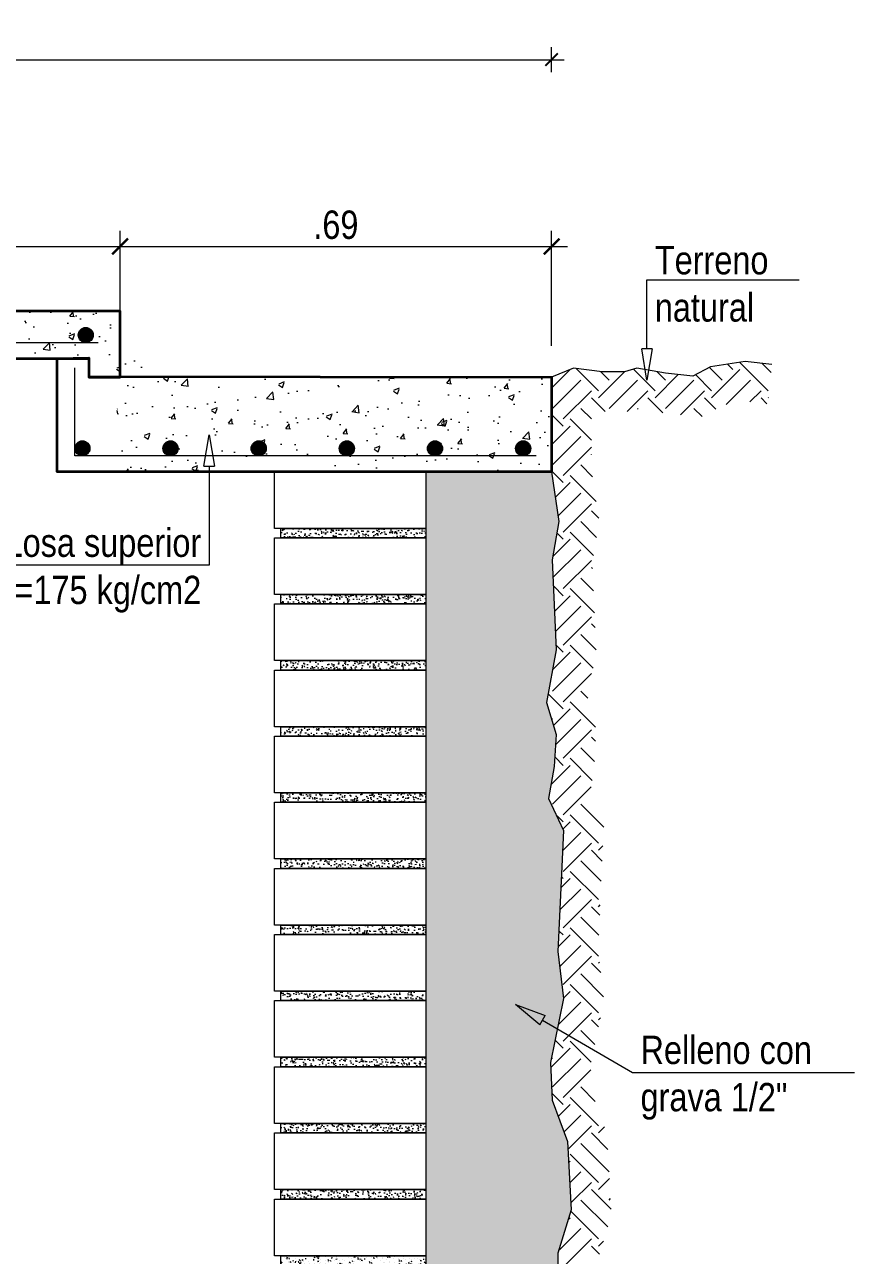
# Model space of a CAD drawing. Header units: metres. Extents: x 0 to 1843, y 1434 to 1492.
# Drawn here: x 1804.178 to 1805.496, y 1480.23 to 1482.184 of the extents above; entities that cross this region are included whole.
import ezdxf
from ezdxf import colors
from ezdxf.entities.mleader import LeaderData, LeaderLine
from ezdxf.math import Vec2, Vec3

# ---------------------------------------------------------------- set-up
doc = ezdxf.new("R2010")
doc.units = ezdxf.units.M
doc.header["$LTSCALE"] = 0.005
for name, color, linetype, lineweight in [('-Acero', 152, 'Continuous', 9), ('-Achurado', 251, 'Continuous', 5), ('-Acotado', 251, 'Continuous', 5), ('-Corte', 7, 'Continuous', 35), ('-Ladrillo', 34, 'Continuous', 9), ('-Terreno', 26, 'Continuous', 5), ('-Vista', 148, 'Continuous', 9)]:
    doc.layers.add(name, color=color, linetype=linetype, lineweight=lineweight)
doc.layers.add('A_50_CotasExter', color=7, linetype='Continuous')
doc.styles.add('-Arial Narrow', font='ARIALN.TTF')
doc.dimstyles.new('Esc 1_20n', dxfattribs={"dimscale": 0.02, "dimtxt": 2, "dimasz": 1, "dimexe": 1, "dimexo": 1, "dimgap": 0.45, "dimtad": 1, "dimtoh": 1, "dimzin": 3, "dimdsep": 46, "dimtxsty": '-Arial Narrow', "dimblk": 'ARCHTICK', "dimcen": 1, "dimdle": 1, "dimclrd": 7, "dimclre": 7, "dimclrt": 7, "dimadec": 0, "dimazin": 0, "dimtfac": 1, "dimtix": 1, "dimtmove": 1, "dimatfit": 2, "dimldrblk": 'ARCHTICK', "dimfxl": 1, "dimfxlon": 1, "dimtolj": 2, "dimlwd": 5, "dimlwe": 5, "dimarcsym": 0})
doc.dimstyles.new('Esc 1_25', dxfattribs={"dimscale": 0.025, "dimtxt": 1.8, "dimasz": 1, "dimexe": 1, "dimexo": 2, "dimgap": 0.45, "dimtad": 2, "dimtih": 1, "dimtoh": 1, "dimzin": 4, "dimdsep": 46, "dimtxsty": '-Arial Narrow', "dimblk": 'ARCHTICK', "dimcen": 1, "dimdle": 1, "dimclrd": 256, "dimclre": 256, "dimclrt": 7, "dimadec": 0, "dimazin": 0, "dimtfac": 1, "dimtix": 1, "dimtmove": 1, "dimatfit": 2, "dimldrblk": 'ARCHTICK', "dimfxl": 1, "dimtolj": 2, "dimlwd": 5, "dimlwe": 0, "dimarcsym": 0})

# ---------------------------------------------------------------- blocks, each defined once
blk = doc.blocks.new('*U403')
at = {"layer": '-Acero', "ltscale": 3}
blk.add_hatch(color=256, dxfattribs=at).paths.add_polyline_path([(0, 0.012, -1), (0, -0.012, -1)])
blk.add_circle((0, 0), 0.012, dxfattribs=at)
blk = doc.blocks.new('*U404')
at = {"layer": '-Acotado', "color": 0, "linetype": 'ByBlock', "lineweight": -2, "transparency": 16777216}
for p in [(0, 0), (0.14, 0), (0.28, 0), (0.42, 0), (0.56, 0), (0.7, 0)]:
    blk.add_blockref('*U403', p, dxfattribs=at)
blk = doc.blocks.new('*U399')
at = {"layer": '-Achurado', "ltscale": 0.009}
h = blk.add_hatch(dxfattribs=at)
h.set_pattern_fill('AR-CONC', color=256, scale=0.0001, angle=-90)
h.set_pattern_definition([(320, (-3034.088478, 151.044606), (-0.001593908554, -0.0182184669), [0.001905, -0.020955]), (265, (-3034.088478, 151.044606), (0.01910568452, 0.00352434214), [0.001524, -0.01676405842]), (10.4514447, (-3034.088611, 151.043088), (0.01751177519, -0.01469412471), [0.00161900088, -0.01780902446]), (316.1842, (-3034.083398, 151.044606), (-0.0042042328, -0.02710790409), [0.0028575, -0.0314325]), (6.6355576, (-3034.083748, 151.042347), (0.02474261246, -0.0237404134), [0.00242850231, -0.02671356082]), (261.1841512, (-3034.083398, 151.044606), (0.02474261246, -0.0237404134), [0.0022859967, -0.0251459732]), (291, (-3034.084668, 151.042066), (-0.01022651982, -0.01516143913), [0.001905, -0.020955]), (236, (-3034.084668, 151.042066), (0.01841879661, -0.00618020283), [0.001524, -0.016764]), (341.451445, (-3034.08552, 151.040803), (0.00819227689, -0.02134164193), [0.00161900088, -0.01780899376]), (307.5, (-3034.088478, 151.044606), (0.008455503887, -0.000308860325), [0, -0.0165608, 0, -0.017018, 0, -0.0168275]), (277.5, (-3034.088478, 151.044606), (0.010018057482, -0.00668196625), [0, -0.0097028, 0, -0.0161798, 0, -0.0064135]), (237.5, (-3034.088478, 151.05027), (-0.0005728744, -0.013559059517), [0, -0.00635, 0, -0.019812, 0, -0.026289]), (227.5, (-3034.088478, 151.05281), (0.002542649103, -0.01481291814), [0, -0.008255, 0, -0.0131572, 0, -0.018669])])
h.paths.add_polyline_path([(0.12, -0.0375), (0.12, -0.0525), (-0.11, -0.0525), (-0.11, -0.0375)])
at = {"layer": '-Ladrillo', "lineweight": 5}
for points in [[(-0.12, -0.0375), (-0.12, 0.0525), (0.12, 0.0525), (0.12, -0.0375)], [(0.12, -0.0375), (0.12, -0.0525), (-0.11, -0.0525), (-0.11, -0.0375)]]:
    blk.add_lwpolyline(points, close=True, dxfattribs=at)
blk = doc.blocks.new('*U400')
at = {"layer": '-Acotado', "color": 0, "linetype": 'ByBlock', "lineweight": -2, "transparency": 16777216}
for p in [(0, 1.785), (0, 1.68), (0, 1.575), (0, 1.47), (0, 1.365), (0, 1.26), (0, 1.155), (0, 1.05), (0, 0.945), (0, 0.84), (0, 0.735), (0, 0.63), (0, 0.525), (0, 0.42), (0, 0.315), (0, 0.21), (0, 0.105), (0, 0)]:
    blk.add_blockref('*U399', p, dxfattribs=at)
blk = doc.blocks.new('_ClosedBlank')
at = {"color": 0, "linetype": 'ByBlock', "lineweight": -2}
for p, q in [((-1, 0.167), (0, 0)), ((-1, 0.167), (-1, -0.167)), ((0, 0), (-1, -0.167))]:
    blk.add_line(p, q, dxfattribs=at)
blk = doc.blocks.new('_ArchTick')
at = {"color": 0, "linetype": 'ByBlock', "const_width": 0.15}
blk.add_lwpolyline([(-0.5, -0.5), (0.5, 0.5)], dxfattribs=at)
blk = doc.blocks.new('*D409')
at = {"layer": '-Acotado', "lineweight": 0, "transparency": 16777216}
for p, q in [((1804.3296, 1481.6754), (1804.3296, 1481.8571)), ((1805.0148, 1481.6744), (1805.0148, 1481.8571))]:
    blk.add_line(p, q, dxfattribs=at)
at = {"layer": '-Acotado', "lineweight": 5, "transparency": 16777216}
blk.add_line((1804.3046, 1481.8321), (1805.0398, 1481.8321), dxfattribs=at)
at = {"layer": 'Defpoints', "color": 0, "transparency": 16777216}
for p in [(1805.0148, 1481.8321), (1804.3296, 1481.6254), (1805.0148, 1481.6244)]:
    blk.add_point(p, dxfattribs=at)
at = {"layer": '-Acotado', "lineweight": 5, "transparency": 16777216, "xscale": 0.025, "yscale": 0.025, "zscale": 0.025, "rotation": 180}
blk.add_blockref('_ArchTick', (1804.3296, 1481.8321), dxfattribs=at)
at = {"layer": '-Acotado', "lineweight": 5, "transparency": 16777216, "xscale": 0.025, "yscale": 0.025, "zscale": 0.025}
blk.add_blockref('_ArchTick', (1805.0148, 1481.8321), dxfattribs=at)
at = {"layer": '-Acotado', "color": 7, "transparency": 16777216, "insert": (1804.6722, 1481.8663), "char_height": 0.045, "attachment_point": 5, "style": '-Arial Narrow'}
blk.add_mtext('\\A2;.69', dxfattribs=at)
blk = doc.blocks.new('*D417')
at = {"layer": '-Acotado', "lineweight": 0, "transparency": 16777216}
for p, q in [((1803.6296, 1481.6744), (1803.6296, 1481.8571)), ((1804.3296, 1481.6754), (1804.3296, 1481.8571))]:
    blk.add_line(p, q, dxfattribs=at)
at = {"layer": '-Acotado', "lineweight": 5, "transparency": 16777216}
blk.add_line((1803.6046, 1481.8321), (1804.3546, 1481.8321), dxfattribs=at)
at = {"layer": 'Defpoints', "color": 0, "transparency": 16777216}
for p in [(1804.3296, 1481.8321), (1803.6296, 1481.6244), (1804.3296, 1481.6254)]:
    blk.add_point(p, dxfattribs=at)
at = {"layer": '-Acotado', "lineweight": 5, "transparency": 16777216, "xscale": 0.025, "yscale": 0.025, "zscale": 0.025, "rotation": 180}
blk.add_blockref('_ArchTick', (1803.6296, 1481.8321), dxfattribs=at)
at = {"layer": '-Acotado', "lineweight": 5, "transparency": 16777216, "xscale": 0.025, "yscale": 0.025, "zscale": 0.025}
blk.add_blockref('_ArchTick', (1804.3296, 1481.8321), dxfattribs=at)
at = {"layer": '-Acotado', "color": 7, "transparency": 16777216, "insert": (1803.9796, 1481.8663), "char_height": 0.045, "attachment_point": 5, "style": '-Arial Narrow'}
blk.add_mtext('\\A2;.70', dxfattribs=at)
blk = doc.blocks.new('*D424')
at = {"layer": 'A_50_CotasExter', "color": 7, "lineweight": 5, "ltscale": 0.005, "transparency": 16777216}
for p, q in [((1802.9348, 1482.1087), (1802.9348, 1482.1487)), ((1805.0148, 1482.1087), (1805.0148, 1482.1487)), ((1802.9148, 1482.1287), (1805.0348, 1482.1287))]:
    blk.add_line(p, q, dxfattribs=at)
at = {"layer": 'Defpoints', "color": 0, "ltscale": 0.005, "transparency": 16777216}
for p in [(1805.0148, 1482.1287), (1805.0148, 1481.8802), (1802.9348, 1481.7422)]:
    blk.add_point(p, dxfattribs=at)
at = {"layer": 'A_50_CotasExter', "color": 7, "lineweight": 5, "ltscale": 0.005, "transparency": 16777216, "xscale": 0.02, "yscale": 0.02, "zscale": 0.02, "rotation": 180}
blk.add_blockref('_ArchTick', (1802.9348, 1482.1287), dxfattribs=at)
at = {"layer": 'A_50_CotasExter', "color": 7, "lineweight": 5, "ltscale": 0.005, "transparency": 16777216, "xscale": 0.02, "yscale": 0.02, "zscale": 0.02}
blk.add_blockref('_ArchTick', (1805.0148, 1482.1287), dxfattribs=at)
at = {"layer": 'A_50_CotasExter', "color": 7, "ltscale": 0.005, "transparency": 16777216, "insert": (1803.9748, 1482.1581), "char_height": 0.04, "attachment_point": 5, "style": '-Arial Narrow'}
blk.add_mtext('\\A2;2.08', dxfattribs=at)

msp = doc.modelspace()

# ---------------------------------------------------------------- hatches: boundary and pattern name
at = {"layer": '-Acero', "ltscale": 3}
msp.add_hatch(color=256, dxfattribs=at).paths.add_polyline_path([(1804.275, 1481.70342, 1), (1804.275, 1481.67942, 1)])
at = {"layer": '-Achurado'}
h = msp.add_hatch(dxfattribs=at)
h.set_pattern_fill('AR-CONC', color=256, scale=0.0005)
h.set_pattern_definition([(50, (222.79158, -4.57358), (0.0910923345, -0.0079695428), [0.009525, -0.104775]), (355, (222.79158, -4.57358), (-0.0176217107, 0.0955284226), [0.00762, -0.083820292]), (100.4514447, (222.79917, -4.57424), (0.0734706235, 0.087558876), [0.0080950044, -0.0890451223]), (46.1842, (222.79158, -4.54818), (0.1355395204, -0.021021164), [0.0142875, -0.1571625]), (96.6355576, (222.80287, -4.54993), (0.118702067, 0.123713062), [0.012142512, -0.133567804]), (351.184151, (222.79158, -4.54818), (0.118702067, 0.123713062), [0.0114299835, -0.125729866]), (21, (222.80428, -4.55453), (0.0758071956, -0.051132599), [0.009525, -0.104775]), (326, (222.80428, -4.55453), (0.030901014, 0.092093983), [0.00762, -0.08382]), (71.451445, (222.810595, -4.55879), (0.1067082096, 0.0409613844), [0.0080950044, -0.0890449688]), (37.5, (222.791577, -4.57358), (0.00154430163, 0.04227751944), [0, -0.082804, 0, -0.08509, 0, -0.0841375]), (7.5, (222.791577, -4.57358), (0.0334098313, 0.0500902874), [0, -0.048514, 0, -0.080899, 0, -0.0320675]), (327.5, (222.763256, -4.57358), (0.0677952976, -0.002864372), [0, -0.03175, 0, -0.09906, 0, -0.131445]), (317.5, (222.750556, -4.57358), (0.0740645907, 0.0127132455), [0, -0.041275, 0, -0.065786, 0, -0.093345])])
h.paths.add_polyline_path([(1803.62964, 1481.72942), (1803.62964, 1481.62442), (1803.67964, 1481.62442), (1803.67964, 1481.65442), (1804.27964, 1481.65442), (1804.27964, 1481.62442), (1804.32964, 1481.62442), (1804.32964, 1481.72942)])
h = msp.add_hatch(dxfattribs=at)
h.set_pattern_fill('AR-CONC', color=256, scale=0.0005)
h.set_pattern_definition([(50, (191.133016, 10.83024), (0.0910923345, -0.0079695428), [0.009525, -0.104775]), (355, (191.13302, 10.83024), (-0.0176217107, 0.0955284226), [0.00762, -0.083820292]), (100.4514447, (191.14061, 10.82957), (0.0734706235, 0.087558876), [0.0080950044, -0.0890451223]), (46.1842, (191.13302, 10.85564), (0.1355395204, -0.021021164), [0.0142875, -0.1571625]), (96.6355576, (191.14431, 10.85389), (0.118702067, 0.123713062), [0.012142512, -0.133567804]), (351.184151, (191.13302, 10.85564), (0.118702067, 0.123713062), [0.0114299835, -0.125729866]), (21, (191.145716, 10.84929), (0.0758071956, -0.051132599), [0.009525, -0.104775]), (326, (191.14572, 10.84929), (0.030901014, 0.092093983), [0.00762, -0.08382]), (71.451445, (191.15203, 10.84503), (0.1067082096, 0.0409613844), [0.0080950044, -0.0890449688]), (37.5, (191.133016, 10.830238), (0.00154430163, 0.04227751944), [0, -0.082804, 0, -0.08509, 0, -0.0841375]), (7.5, (191.133016, 10.83024), (0.0334098313, 0.0500902874), [0, -0.048514, 0, -0.080899, 0, -0.0320675]), (327.5, (191.104695, 10.830238), (0.0677952976, -0.002864372), [0, -0.03175, 0, -0.09906, 0, -0.131445]), (317.5, (191.091995, 10.83024), (0.0740645907, 0.0127132455), [0, -0.041275, 0, -0.065786, 0, -0.093345])])
h.paths.add_polyline_path([(1804.3748, 1481.62442), (1805.0148, 1481.62442), (1805.0148, 1481.47442), (1804.3248, 1481.47442), (1804.3248, 1481.65442), (1804.3748, 1481.65442)])
at = {"layer": '-Achurado', "ltscale": 0.009}
h = msp.add_hatch(dxfattribs=at)
h.set_pattern_fill('HEX', color=256, scale=0.0025, angle=45)
h.set_pattern_definition([(45, (189.484695, 7.898047), (-0.00972141242, 0.00972141242), [0.0079375, -0.015875]), (165, (189.484695, 7.898047), (-0.00355828391, -0.013279696325), [0.0079375, -0.015875]), (105, (189.490308, 7.903659), (-0.013279696325, -0.00355828391), [0.0079375, -0.015875])])
h.paths.add_polyline_path([(1805.03415, 1480.63771), (1805.02518, 1480.71242), (1805.03105, 1480.83597), (1805.03404, 1480.90471), (1805.01011, 1480.95552), (1805.01909, 1481.00633), (1805.02208, 1481.05713), (1805.00712, 1481.10794), (1805.02208, 1481.19163), (1805.01604, 1481.33452), (1805.02657, 1481.3953), (1805.0148, 1481.47442), (1804.8148, 1481.47442), (1804.8148, 1481.38442), (1804.8148, 1481.36942), (1804.8148, 1481.27942), (1804.8148, 1481.26442), (1804.8148, 1481.17442), (1804.8148, 1481.15942), (1804.8148, 1481.06942), (1804.8148, 1481.05442), (1804.8148, 1480.96442), (1804.8148, 1480.94942), (1804.8148, 1480.85942), (1804.8148, 1480.84442), (1804.8148, 1480.75442), (1804.8148, 1480.73942), (1804.8148, 1480.64942), (1804.8148, 1480.63442), (1804.8148, 1480.54442), (1804.8148, 1480.52942), (1804.8148, 1480.43942), (1804.8148, 1480.42442), (1804.8148, 1480.33442), (1804.8148, 1480.31942), (1804.8148, 1480.22942), (1804.8148, 1480.21442), (1804.8148, 1480.12442), (1804.8148, 1480.10942), (1804.8148, 1480.01942), (1804.8148, 1480.00442), (1804.8148, 1479.91442), (1804.8148, 1479.89942), (1804.8148, 1479.80942), (1804.8148, 1479.79442), (1804.8148, 1479.70442), (1804.8148, 1479.68942), (1804.8148, 1479.59942), (1804.8148, 1478.87442), (1805.01544, 1478.87404), (1805.0148, 1479.58442), (1805.00437, 1479.6145), (1805.02531, 1479.68025), (1805.02531, 1479.72209), (1805.01036, 1479.78486), (1805.0283, 1479.8536), (1805.0043, 1479.97357), (1805.01028, 1480.03932), (1805.02523, 1480.0991), (1805.02224, 1480.14393), (1805.02523, 1480.19773), (1805.02523, 1480.23359), (1805.04617, 1480.30233), (1805.04013, 1480.41057), (1805.0162, 1480.47632), (1805.01321, 1480.53609)])

# ---------------------------------------------------------------- linework, layer by layer
at = {"layer": '-Acero', "ltscale": 3}
msp.add_line((1803.66712, 1481.67942), (1804.29453, 1481.67942), dxfattribs=at)
msp.add_lwpolyline([(1804.9905, 1481.49942), (1804.25757, 1481.49942), (1804.25757, 1481.63916)], dxfattribs=at)
msp.add_circle((1804.275, 1481.69142), 0.012, dxfattribs=at)
at = {"layer": '-Corte', "ltscale": 3}
msp.add_lwpolyline([(1803.62964, 1481.72942), (1803.62964, 1481.62442), (1803.67964, 1481.62442), (1803.67964, 1481.65442), (1804.27964, 1481.65442), (1804.27964, 1481.62442), (1804.32964, 1481.62442), (1804.32964, 1481.72942)], close=True, dxfattribs=at)
msp.add_lwpolyline([(1804.27981, 1481.62546), (1805.01447, 1481.62442), (1805.01447, 1481.47442), (1804.22964, 1481.47442), (1804.22964, 1481.65442), (1804.27981, 1481.65546), (1804.27981, 1481.62546)], dxfattribs=at)
at = {"layer": '-Terreno', "linetype": 'Continuous'}
for p, q in [((1805.30246, 1481.63672), (1805.29403, 1481.64515)), ((1805.35858, 1481.60304), (1805.31368, 1481.64795)), ((1805.36345, 1481.63186), (1805.34877, 1481.64653)), ((1805.01508, 1481.60753), (1805.04386, 1481.63631)), ((1805.08917, 1481.60304), (1805.05378, 1481.63844)), ((1805.08917, 1481.59182), (1805.13041, 1481.63306)), ((1805.10601, 1481.61988), (1805.0924, 1481.63349)), ((1805.17898, 1481.60304), (1805.14486, 1481.63716)), ((1805.17898, 1481.59182), (1805.21578, 1481.62863)), ((1805.19581, 1481.61988), (1805.18248, 1481.63322)), ((1805.26878, 1481.60304), (1805.24364, 1481.62818)), ((1805.28562, 1481.61988), (1805.26549, 1481.64001)), ((1805.26878, 1481.59182), (1805.31368, 1481.63672)), ((1805.01621, 1481.61988), (1805.01508, 1481.62101)), ((1805.01621, 1481.57498), (1805.06111, 1481.61988)), ((1805.03305, 1481.55814), (1805.07795, 1481.60304)), ((1805.10601, 1481.57498), (1805.15091, 1481.61988)), ((1805.13487, 1481.57016), (1805.16775, 1481.60304)), ((1805.19581, 1481.57498), (1805.24072, 1481.61988)), ((1805.21948, 1481.56497), (1805.25755, 1481.60304)), ((1805.29188, 1481.58124), (1805.33052, 1481.61988)), ((1805.32969, 1481.58537), (1805.34736, 1481.60304)), ((1805.0996, 1481.57016), (1805.07795, 1481.59182)), ((1805.19159, 1481.56798), (1805.16775, 1481.59182)), ((1805.27548, 1481.5739), (1805.25755, 1481.59182)), ((1805.35681, 1481.58236), (1805.34736, 1481.59182)), ((1805.35858, 1481.59182), (1805.35906, 1481.59229)), ((1805.03305, 1481.54692), (1805.01508, 1481.56489)), ((1805.07797, 1481.55812), (1805.06111, 1481.57498)), ((1805.15215, 1481.57375), (1805.15091, 1481.57498)), ((1805.25363, 1481.56207), (1805.24072, 1481.57498)), ((1805.01508, 1481.51772), (1805.04427, 1481.54692)), ((1805.07797, 1481.52444), (1805.04427, 1481.55814)), ((1805.01621, 1481.53008), (1805.01508, 1481.53121)), ((1805.01621, 1481.48518), (1805.06111, 1481.53008)), ((1805.03305, 1481.46834), (1805.07795, 1481.51324)), ((1805.07986, 1481.46643), (1805.06111, 1481.48518)), ((1805.07797, 1481.50199), (1805.07795, 1481.50202)), ((1805.03305, 1481.45712), (1805.01508, 1481.47508)), ((1805.08574, 1481.42687), (1805.04427, 1481.46834)), ((1805.02111, 1481.43395), (1805.04427, 1481.45712)), ((1805.02547, 1481.40463), (1805.06111, 1481.44028)), ((1805.03305, 1481.37854), (1805.07795, 1481.42344)), ((1805.08966, 1481.4005), (1805.07795, 1481.41221)), ((1805.08631, 1481.37018), (1805.06111, 1481.39538)), ((1805.01731, 1481.34035), (1805.04427, 1481.36731)), ((1805.03305, 1481.36731), (1805.02362, 1481.37674)), ((1805.08134, 1481.34147), (1805.04427, 1481.37854)), ((1805.01749, 1481.30685), (1805.06111, 1481.35048)), ((1805.03305, 1481.28874), (1805.07795, 1481.33364)), ((1805.07986, 1481.3205), (1805.07795, 1481.32241)), ((1805.03305, 1481.27751), (1805.01809, 1481.29246)), ((1805.08134, 1481.28534), (1805.06111, 1481.30557)), ((1805.01976, 1481.253), (1805.04427, 1481.27751)), ((1805.08283, 1481.25018), (1805.04427, 1481.28874)), ((1805.02113, 1481.22069), (1805.06111, 1481.26067)), ((1805.03305, 1481.19893), (1805.07795, 1481.24383)), ((1805.08382, 1481.22674), (1805.07795, 1481.23261)), ((1805.08531, 1481.19157), (1805.06111, 1481.21577)), ((1805.03305, 1481.18771), (1805.02206, 1481.1987)), ((1805.08098, 1481.16223), (1805.04427, 1481.19893)), ((1805.01672, 1481.16015), (1805.04427, 1481.18771)), ((1805.01621, 1481.12597), (1805.06111, 1481.17087)), ((1805.03305, 1481.10913), (1805.07795, 1481.15403)), ((1805.03305, 1481.09791), (1805.00975, 1481.1212)), ((1805.07247, 1481.11461), (1805.06111, 1481.12597)), ((1805.01808, 1481.07171), (1805.04427, 1481.09791)), ((1805.08446, 1481.06895), (1805.04427, 1481.10913)), ((1805.01621, 1481.08107), (1805.01496, 1481.08232)), ((1805.02142, 1481.04138), (1805.06111, 1481.08107)), ((1805.03305, 1481.01933), (1805.07795, 1481.06423)), ((1805.08284, 1481.01444), (1805.06111, 1481.03617)), ((1805.08471, 1481.04624), (1805.07795, 1481.053)), ((1805.03305, 1481.0081), (1805.02022, 1481.02093)), ((1805.07932, 1480.98428), (1805.04427, 1481.01933)), ((1805.01439, 1480.97822), (1805.04427, 1481.0081)), ((1805.01621, 1480.94636), (1805.06111, 1480.99127)), ((1805.03305, 1480.92953), (1805.0775, 1480.97398)), ((1805.0975, 1480.90998), (1805.06111, 1480.94636)), ((1805.03305, 1480.9183), (1805.02341, 1480.92794)), ((1805.03318, 1480.9072), (1805.04427, 1480.9183)), ((1805.08917, 1480.88462), (1805.04427, 1480.92953)), ((1805.03295, 1480.8733), (1805.06111, 1480.90146)), ((1805.03305, 1480.83972), (1805.07795, 1480.88462)), ((1805.08917, 1480.8734), (1805.09621, 1480.88044)), ((1805.09516, 1480.85619), (1805.07795, 1480.8734)), ((1805.08917, 1480.79482), (1805.04427, 1480.83972)), ((1805.09372, 1480.82395), (1805.06111, 1480.85656)), ((1805.03031, 1480.81453), (1805.04427, 1480.8285)), ((1805.03305, 1480.8285), (1805.03106, 1480.83048)), ((1805.02862, 1480.77917), (1805.06111, 1480.81166)), ((1805.03305, 1480.74992), (1805.07795, 1480.79482)), ((1805.09117, 1480.77038), (1805.07795, 1480.7836)), ((1805.08917, 1480.7836), (1805.09193, 1480.78635)), ((1805.08964, 1480.73823), (1805.06111, 1480.76676)), ((1805.03305, 1480.7387), (1805.02699, 1480.74476)), ((1805.08917, 1480.70502), (1805.04427, 1480.74992)), ((1805.02582, 1480.72024), (1805.04427, 1480.7387)), ((1805.02827, 1480.68902), (1805.06111, 1480.72186)), ((1805.03305, 1480.66012), (1805.07795, 1480.70502)), ((1805.09283, 1480.67891), (1805.07795, 1480.69379)), ((1805.08917, 1480.69379), (1805.09084, 1480.69546)), ((1805.09743, 1480.64064), (1805.06111, 1480.67696)), ((1805.03429, 1480.63891), (1805.04427, 1480.64889)), ((1805.08917, 1480.61522), (1805.04427, 1480.66012)), ((1805.02602, 1480.59696), (1805.06111, 1480.63205)), ((1805.03305, 1480.57032), (1805.07795, 1480.61522)), ((1805.08917, 1480.60399), (1805.09233, 1480.60715)), ((1805.08358, 1480.56468), (1805.06111, 1480.58715)), ((1805.08933, 1480.59261), (1805.07795, 1480.60399)), ((1805.03305, 1480.55909), (1805.02075, 1480.57139)), ((1805.07783, 1480.53676), (1805.04427, 1480.57032)), ((1805.01386, 1480.52868), (1805.04427, 1480.55909)), ((1805.01621, 1480.54225), (1805.01499, 1480.54347)), ((1805.01621, 1480.49735), (1805.06111, 1480.54225)), ((1805.03305, 1480.48051), (1805.07704, 1480.52451)), ((1805.08417, 1480.47429), (1805.06111, 1480.49735)), ((1805.03305, 1480.46929), (1805.01598, 1480.48636)), ((1805.02579, 1480.4508), (1805.04427, 1480.46929)), ((1805.08917, 1480.43561), (1805.04427, 1480.48051)), ((1805.03478, 1480.42611), (1805.06111, 1480.45245)), ((1805.04107, 1480.39874), (1805.07795, 1480.43561)), ((1805.08917, 1480.42439), (1805.09882, 1480.43403)), ((1805.10409, 1480.39824), (1805.07795, 1480.42439)), ((1805.08917, 1480.34581), (1805.04427, 1480.39071)), ((1805.10601, 1480.36265), (1805.06111, 1480.40755)), ((1805.04226, 1480.37747), (1805.04427, 1480.37949)), ((1805.04404, 1480.34558), (1805.06111, 1480.36265)), ((1805.08917, 1480.33458), (1805.10667, 1480.35208)), ((1805.04582, 1480.31368), (1805.07795, 1480.34581)), ((1805.1094, 1480.30313), (1805.07795, 1480.33458)), ((1805.10385, 1480.27501), (1805.06111, 1480.31775)), ((1805.10601, 1480.31775), (1805.10845, 1480.32018)), ((1805.08917, 1480.25601), (1805.04559, 1480.29959)), ((1805.02708, 1480.23882), (1805.06111, 1480.27284)), ((1805.04183, 1480.28724), (1805.04427, 1480.28968)), ((1805.03305, 1480.21111), (1805.07795, 1480.25601)), ((1805.09075, 1480.23198), (1805.07795, 1480.24478)), ((1805.08917, 1480.24478), (1805.09704, 1480.25265))]:
    msp.add_line(p, q, dxfattribs=at)
at = {"layer": '-Terreno'}
msp.add_lwpolyline([(1805.36427, 1481.64468), (1805.32216, 1481.64935), (1805.26717, 1481.64117), (1805.23909, 1481.62598), (1805.1958, 1481.63065), (1805.15018, 1481.63883), (1805.13029, 1481.63299), (1805.09519, 1481.63299), (1805.04956, 1481.63883), (1805.01447, 1481.62442), (1805.01447, 1481.47442), (1805.02624, 1481.3953), (1805.01571, 1481.33452), (1805.02175, 1481.19163), (1805.00679, 1481.10794), (1805.02175, 1481.05713), (1805.01876, 1481.00633), (1805.00978, 1480.95552), (1805.03371, 1480.90471), (1805.03072, 1480.83597), (1805.02485, 1480.71242), (1805.03382, 1480.63771), (1805.01288, 1480.53609), (1805.01587, 1480.47632), (1805.0398, 1480.41057), (1805.04584, 1480.30233), (1805.0249, 1480.23359), (1805.0249, 1480.19773)], dxfattribs=at)
at = {"layer": '-Vista'}
msp.add_lwpolyline([(1804.26964, 1481.65442), (1803.68964, 1481.65442)], dxfattribs=at)
at = {"flags": 128}
msp.add_lwpolyline([(1804.27964, 1481.62442), (1804.27997, 1481.65442), (1804.22964, 1481.65442), (1804.22964, 1481.47442)], dxfattribs=at)

# ---------------------------------------------------------------- block references
at = {"layer": '-Acotado'}
for name, p in [('*U404', (1804.26963, 1481.51142)), ('*U400', (1804.6948, 1479.63692))]:
    msp.add_blockref(name, p, dxfattribs=at)

# ---------------------------------------------------------------- dimensions: what is measured, and where the dimension line sits
for base, p1, p2, picture, middle in [((1804.32964, 1481.83208), (1803.62964, 1481.62442), (1804.32964, 1481.62539), '*D417', (1803.97964, 1481.8663)), ((1805.0148, 1481.83208), (1804.32964, 1481.62539), (1805.0148, 1481.62442), '*D409', (1804.67222, 1481.8663))]:
    dim = msp.add_linear_dim(base=base, p1=p1, p2=p2, dimstyle='Esc 1_25', dxfattribs=at)
    dim.commit()
    dim.dimension.update_dxf_attribs({"geometry": picture, "text_midpoint": middle})
at = {"layer": 'A_50_CotasExter', "color": 18, "ltscale": 0.005, "true_color": 0x000000}
dim = msp.add_linear_dim(base=(1805.0148, 1482.12872), p1=(1802.9348, 1481.74224), p2=(1805.0148, 1481.88016), angle=180, dimstyle='Esc 1_20n', dxfattribs=at)
dim.commit()
dim.dimension.update_dxf_attribs({"geometry": '*D424', "text_midpoint": (1803.9748, 1482.15815)})

# ---------------------------------------------------------------- leaders
at = {"layer": '-Acotado'}
ml = msp.add_multileader_mtext('Standard', dxfattribs=at)
ml.set_content('Terreno\\Pnatural', color=7, style='-Arial Narrow')
ml.set_leader_properties(color=7, linetype='ByLayer', lineweight=0)
ml.set_arrow_properties(name='CLOSEDBLANK')
ml.build(insert=Vec2(0, 0))
ml.multileader.update_dxf_attribs({"has_dogleg": 0, "text_left_attachment_type": 6, "text_right_attachment_type": 6, "dogleg_length": 0, "arrow_head_size": 0.05, "scale": 0.025})
ctx = ml.context
ctx.base_point, ctx.scale, ctx.char_height, ctx.arrow_head_size, ctx.landing_gap_size, ctx.plane_origin = Vec3(1805.16619, 1481.77884), 0.025, 0.045, 0.05, 0.0125, Vec3(1804.74313, 1482.32242)
ctx.left_attachment, ctx.right_attachment = 6, 6
notes = []
notes.append((ctx, [(0, (1, 1, 0), (1805.16619, 1481.77884), (1, 0), 0, [(0, [(1805.16619, 1481.61966)], 0, [])])]))
ctx.mtext.insert, ctx.mtext.flow_direction = Vec3(1805.17869, 1481.83284), 5
ml = msp.add_multileader_mtext('Standard', dxfattribs=at)
ml.set_content('Losa superior\\Pf´c=175 kg/cm2', color=7, style='-Arial Narrow')
ml.set_leader_properties(color=7, linetype='ByLayer', lineweight=0)
ml.set_arrow_properties(name='CLOSEDBLANK')
ml.build(insert=Vec2(0, 0))
ml.multileader.update_dxf_attribs({"has_dogleg": 0, "text_left_attachment_type": 6, "text_right_attachment_type": 6, "dogleg_length": 0, "arrow_head_size": 0.05, "scale": 0.025})
ctx = ml.context
ctx.base_point, ctx.scale, ctx.char_height, ctx.arrow_head_size, ctx.landing_gap_size, ctx.plane_origin = Vec3(1804.09524, 1481.32594), 0.025, 0.045, 0.05, 0.0125, Vec3(1806.06848, 1481.77519)
ctx.left_attachment, ctx.right_attachment, ctx.text_align_type = 6, 6, 2
notes.append((ctx, [(1, (1, 1, 0), (1804.47085, 1481.32594), (-1, 0), 0, [(0, [(1804.47085, 1481.53297)], 0, [])])]))
ctx.mtext.insert, ctx.mtext.alignment, ctx.mtext.flow_direction = Vec3(1804.45835, 1481.38417), 3, 5
ml = msp.add_multileader_mtext('Standard', dxfattribs=at)
ml.set_content('Relleno con\\Pgrava 1/2"', color=7, style='-Arial Narrow')
ml.set_leader_properties(color=7, linetype='ByLayer', lineweight=0)
ml.set_arrow_properties(name='CLOSEDBLANK')
ml.build(insert=Vec2(0, 0))
ml.multileader.update_dxf_attribs({"has_dogleg": 0, "text_left_attachment_type": 6, "text_right_attachment_type": 6, "dogleg_length": 0, "arrow_head_size": 0.05, "scale": 0.025})
ctx = ml.context
ctx.base_point, ctx.scale, ctx.char_height, ctx.arrow_head_size, ctx.landing_gap_size, ctx.plane_origin = Vec3(1805.14349, 1480.52053), 0.025, 0.045, 0.05, 0.0125, Vec3(1805.80171, 1480.76846)
ctx.left_attachment, ctx.right_attachment = 6, 6
notes.append((ctx, [(0, (1, 1, 0), (1805.14349, 1480.52053), (1, 0), 0, [(0, [(1804.95726, 1480.6285)], 0, [])])]))
ctx.mtext.insert, ctx.mtext.flow_direction = Vec3(1805.15599, 1480.57876), 5
for ctx, leaders in notes:
    for number, flags, end, landing, length, lines in leaders:
        leader = LeaderData()
        leader.index, (leader.has_last_leader_line, leader.has_dogleg_vector, leader.attachment_direction) = number, flags
        leader.last_leader_point, leader.dogleg_vector, leader.dogleg_length = Vec3(end), Vec3(landing), length
        for number, points, colour, breaks in lines:
            line = LeaderLine()
            line.index, line.vertices, line.color, line.breaks = number, Vec3.list(points), colors.encode_raw_color(colour), breaks
            leader.lines.append(line)
        ctx.leaders.append(leader)

doc.saveas('drawing.dxf')
